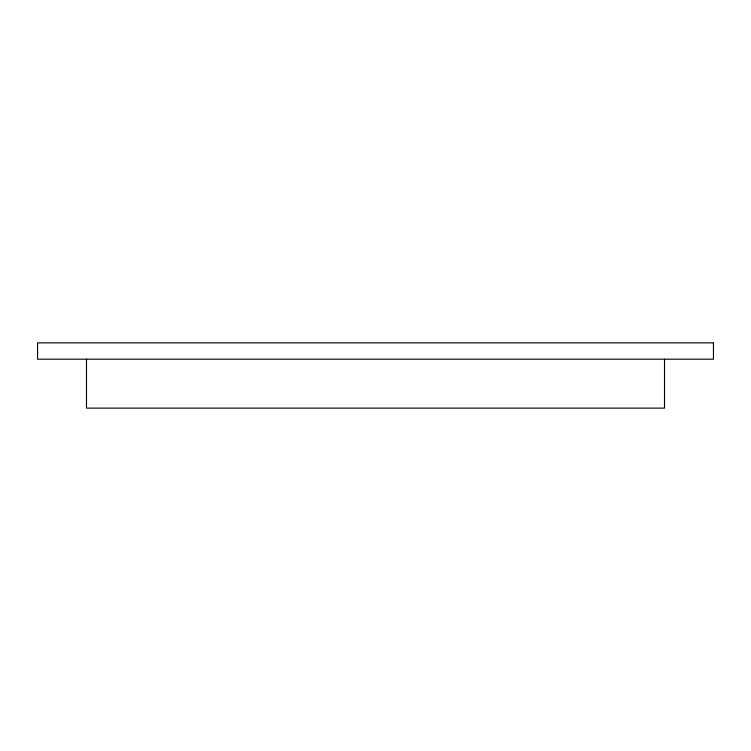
<?xml version="1.0" encoding="UTF-8"?>
<svg xmlns="http://www.w3.org/2000/svg" width="751" height="751" viewBox="0 0 751 751"><rect width="100%" height="100%" fill="white"/><g stroke="black" fill="none" stroke-linecap="round" stroke-linejoin="round"><path stroke-width="1.13" d="M664.513 359.185L664.513 408.122L86.487 408.122L86.487 359.185M713.45 342.878L37.55 342.878L37.55 359.185L713.45 359.185L713.45 342.878"/></g></svg>
